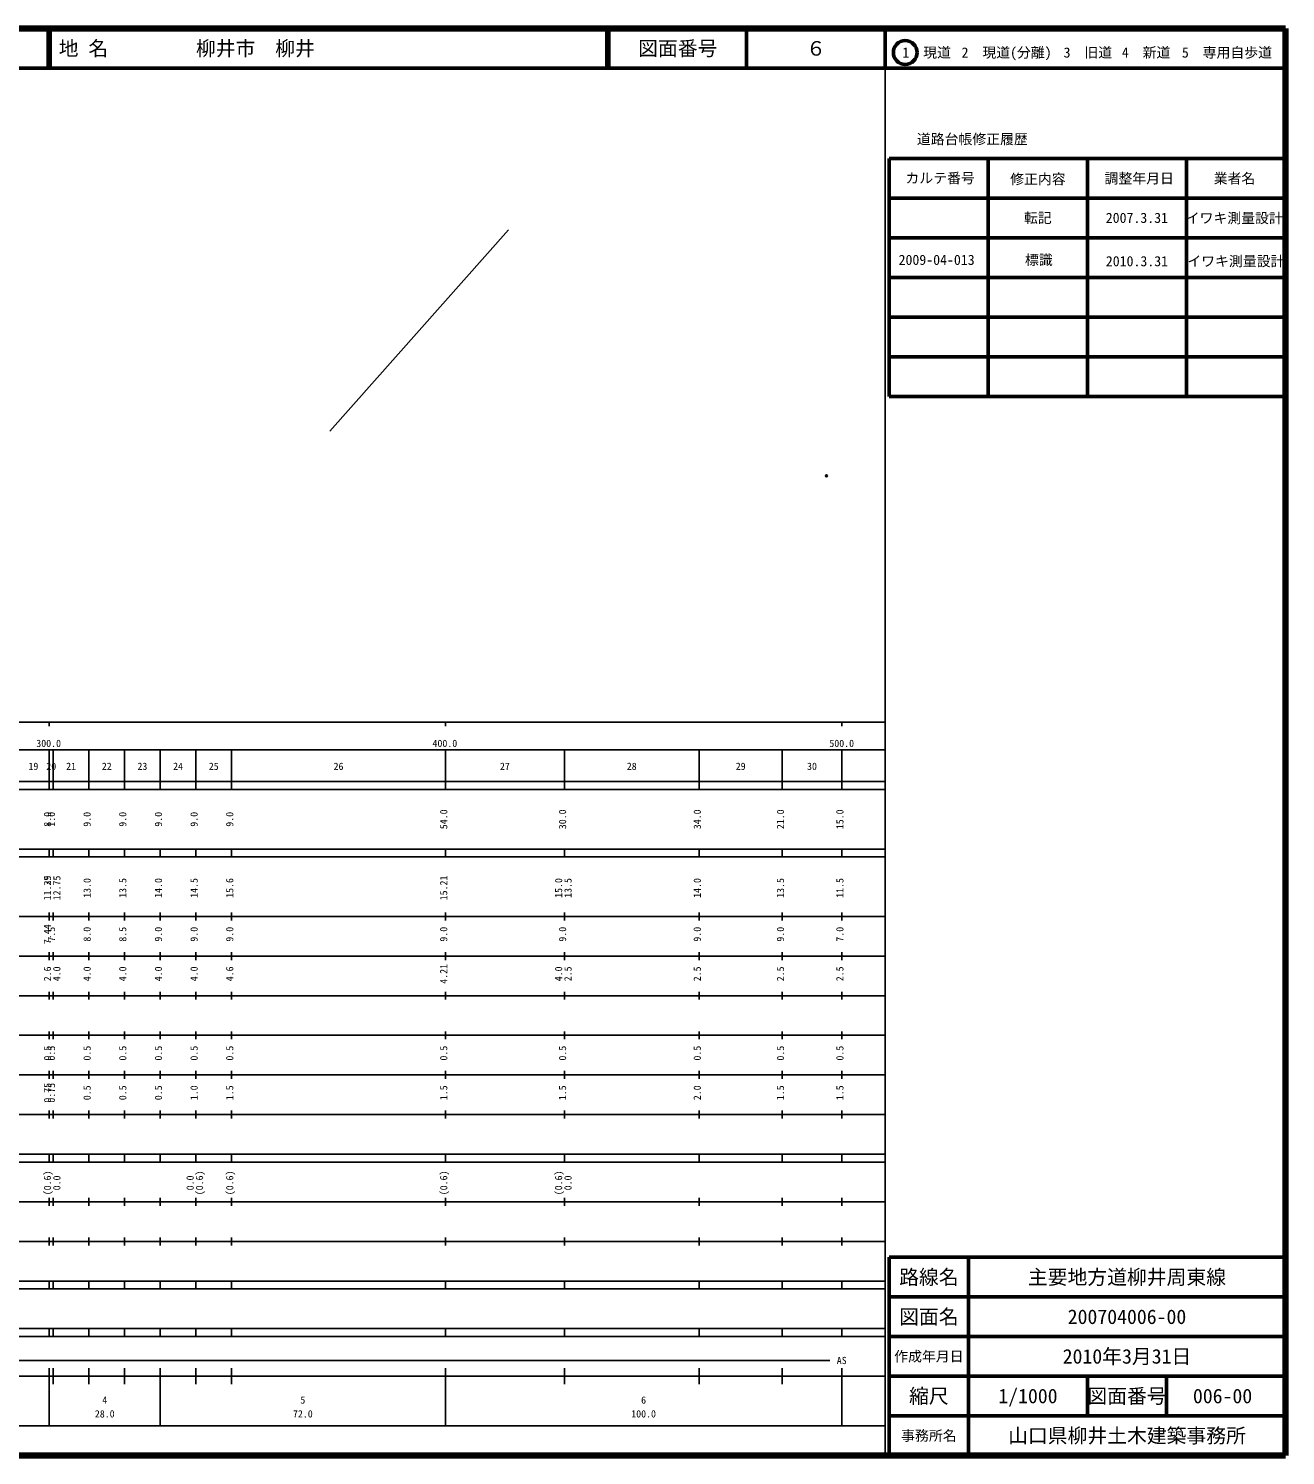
# Model space of a CAD drawing. Units: millimetres on the paper. Extents: x 40 to 680, y 20 to 380.
# Drawn here: x 362.8 to 680, y 20 to 380 of the extents above; entities that cross this region are included whole.
import ezdxf
from ezdxf.enums import TextEntityAlignment as Align

# ---------------------------------------------------------------- set-up
doc = ezdxf.new("R2010")
doc.units = ezdxf.units.MM
doc.header["$PDMODE"] = 32
doc.header["$PDSIZE"] = 0.5
doc.layers.add('M-OTRS', color=6, linetype='Continuous')
doc.layers.add('M-TTL-TXT', color=7, linetype='Continuous')
for name, color, linetype, lineweight in [('M-STR-STRC', 7, 'Continuous', 18), ('M-TTL', 2, 'Continuous', 140), ('M-TTL-BAND', 7, 'Continuous', 25), ('M-TTL-FRAM', 2, 'Continuous', 50), ('M-TTL-LINE', 7, 'Continuous', 50)]:
    doc.layers.add(name, color=color, linetype=linetype, lineweight=lineweight)
doc.styles.add('ＭＳ ゴシック', font='')
doc.styles.get('ＭＳ ゴシック').set_extended_font_data('MS Gothic')

msp = doc.modelspace()

# ---------------------------------------------------------------- linework, layer by layer
at = {"layer": 'M-OTRS'}
msp.add_point((564.135, 267.151), dxfattribs=at)
at = {"layer": 'M-STR-STRC'}
msp.add_line((438.822, 278.454), (483.881, 329.213), dxfattribs=at)
at = {"layer": 'M-TTL'}
for p, q in [((680, 380), (40, 380)), ((680, 20), (680, 380)), ((40, 20), (680, 20))]:
    msp.add_line(p, q, dxfattribs=at)
at = {"layer": 'M-TTL-BAND'}
for p, q in [((579, 20), (579, 370)), ((40, 205), (579, 205)), ((368, 205), (368, 204)), ((468, 205), (468, 204)), ((568, 205), (568, 204)), ((68, 198), (579, 198)), ((368, 188), (368, 198)), ((369, 188), (369, 198)), ((378, 188), (378, 198)), ((387, 188), (387, 198)), ((396, 188), (396, 198)), ((405, 188), (405, 198)), ((414, 188), (414, 198)), ((468, 188), (468, 198)), ((498, 188), (498, 198)), ((532, 188), (532, 198)), ((553, 188), (553, 198)), ((568, 188), (568, 198)), ((40, 190), (579, 190)), ((40, 188), (579, 188)), ((40, 173), (579, 173)), ((368, 171), (368, 173)), ((369, 171), (369, 173)), ((378, 171), (378, 173)), ((387, 171), (387, 173)), ((396, 171), (396, 173)), ((405, 171), (405, 173)), ((414, 171), (414, 173)), ((468, 171), (468, 173)), ((498, 171), (498, 173)), ((532, 171), (532, 173)), ((553, 171), (553, 173)), ((568, 171), (568, 173)), ((40, 171), (579, 171)), ((40, 156), (579, 156)), ((368, 155), (368, 157)), ((369, 155), (369, 157)), ((378, 155), (378, 157)), ((387, 155), (387, 157)), ((396, 155), (396, 157)), ((405, 155), (405, 157)), ((414, 155), (414, 157)), ((468, 155), (468, 157)), ((498, 155), (498, 157)), ((532, 155), (532, 157)), ((553, 155), (553, 157)), ((568, 155), (568, 157)), ((46, 146), (579, 146)), ((368, 145), (368, 147)), ((369, 145), (369, 147)), ((378, 145), (378, 147)), ((387, 145), (387, 147)), ((396, 145), (396, 147)), ((405, 145), (405, 147)), ((414, 145), (414, 147)), ((468, 145), (468, 147)), ((498, 145), (498, 147)), ((532, 145), (532, 147)), ((553, 145), (553, 147)), ((568, 145), (568, 147)), ((368, 135), (368, 137)), ((369, 135), (369, 137)), ((378, 135), (378, 137)), ((387, 135), (387, 137)), ((396, 135), (396, 137)), ((405, 135), (405, 137)), ((414, 135), (414, 137)), ((468, 135), (468, 137)), ((498, 135), (498, 137)), ((532, 135), (532, 137)), ((553, 135), (553, 137)), ((568, 135), (568, 137)), ((52, 136), (579, 136)), ((46, 126), (579, 126)), ((368, 125), (368, 127)), ((369, 125), (369, 127)), ((378, 125), (378, 127)), ((387, 125), (387, 127)), ((396, 125), (396, 127)), ((405, 125), (405, 127)), ((414, 125), (414, 127)), ((468, 125), (468, 127)), ((498, 125), (498, 127)), ((532, 125), (532, 127)), ((553, 125), (553, 127)), ((568, 125), (568, 127)), ((52, 116), (579, 116)), ((368, 115), (368, 117)), ((369, 115), (369, 117)), ((378, 115), (378, 117)), ((387, 115), (387, 117)), ((396, 115), (396, 117)), ((405, 115), (405, 117)), ((414, 115), (414, 117)), ((468, 115), (468, 117)), ((498, 115), (498, 117)), ((532, 115), (532, 117)), ((553, 115), (553, 117)), ((568, 115), (568, 117)), ((46, 106), (579, 106)), ((368, 105), (368, 107)), ((369, 105), (369, 107)), ((378, 105), (378, 107)), ((387, 105), (387, 107)), ((396, 105), (396, 107)), ((405, 105), (405, 107)), ((414, 105), (414, 107)), ((468, 105), (468, 107)), ((498, 105), (498, 107)), ((532, 105), (532, 107)), ((553, 105), (553, 107)), ((568, 105), (568, 107)), ((40, 96), (579, 96)), ((40, 94), (579, 94)), ((368, 94), (368, 96)), ((369, 94), (369, 96)), ((378, 94), (378, 96)), ((387, 94), (387, 96)), ((396, 94), (396, 96)), ((405, 94), (405, 96)), ((414, 94), (414, 96)), ((468, 94), (468, 96)), ((498, 94), (498, 96)), ((532, 94), (532, 96)), ((553, 94), (553, 96)), ((568, 94), (568, 96)), ((49, 84), (579, 84)), ((368, 83), (368, 85)), ((369, 83), (369, 85)), ((378, 83), (378, 85)), ((387, 83), (387, 85)), ((396, 83), (396, 85)), ((405, 83), (405, 85)), ((414, 83), (414, 85)), ((468, 83), (468, 85)), ((498, 83), (498, 85)), ((532, 83), (532, 85)), ((553, 83), (553, 85)), ((568, 83), (568, 85)), ((40, 74), (579, 74)), ((368, 73), (368, 75)), ((369, 73), (369, 75)), ((378, 73), (378, 75)), ((387, 73), (387, 75)), ((396, 73), (396, 75)), ((405, 73), (405, 75)), ((414, 73), (414, 75)), ((468, 73), (468, 75)), ((498, 73), (498, 75)), ((532, 73), (532, 75)), ((553, 73), (553, 75)), ((568, 73), (568, 75)), ((40, 64), (579, 64)), ((40, 62), (579, 62)), ((368, 62), (368, 64)), ((369, 62), (369, 64)), ((378, 62), (378, 64)), ((387, 62), (387, 64)), ((396, 62), (396, 64)), ((405, 62), (405, 64)), ((414, 62), (414, 64)), ((468, 62), (468, 64)), ((498, 62), (498, 64)), ((532, 62), (532, 64)), ((553, 62), (553, 64)), ((568, 62), (568, 64)), ((40, 52), (579, 52)), ((368, 50), (368, 52)), ((369, 50), (369, 52)), ((378, 50), (378, 52)), ((387, 50), (387, 52)), ((396, 50), (396, 52)), ((405, 50), (405, 52)), ((414, 50), (414, 52)), ((468, 50), (468, 52)), ((498, 50), (498, 52)), ((532, 50), (532, 52)), ((553, 50), (553, 52)), ((568, 50), (568, 52)), ((40, 50), (579, 50)), ((71, 44), (565, 44)), ((40, 40), (579, 40)), ((368, 27.5), (368, 42)), ((369, 38), (369, 42)), ((378, 38), (378, 42)), ((387, 38), (387, 42)), ((396, 27.5), (396, 42)), ((405, 38), (405, 42)), ((414, 38), (414, 42)), ((468, 27.5), (468, 42)), ((498, 38), (498, 42)), ((532, 38), (532, 42)), ((553, 38), (553, 42)), ((568, 27.5), (568, 42)), ((68, 27.5), (579, 27.5))]:
    msp.add_line(p, q, dxfattribs=at)
at = {"layer": 'M-TTL-FRAM'}
for p, q in [((580, 347.197), (580, 287.197)), ((580, 347.197), (680, 347.197)), ((580, 287.197), (680, 287.197)), ((680, 70), (580, 70)), ((580, 70), (580, 20))]:
    msp.add_line(p, q, dxfattribs=at)
at = {"layer": 'M-TTL-LINE'}
for p, q in [((367.75, 380), (367.75, 370)), ((368.25, 380), (368.25, 370)), ((508.747, 380), (508.747, 370)), ((509.247, 380), (509.247, 370)), ((543.997, 380), (543.997, 370)), ((579, 380), (579, 370)), ((40, 370), (680, 370)), ((605, 347.197), (605, 287.197)), ((630, 347.197), (630, 287.197)), ((655, 347.197), (655, 287.197)), ((580, 337.197), (680, 337.197)), ((580, 327.197), (680, 327.197)), ((580, 317.197), (680, 317.197)), ((580, 307.197), (680, 307.197)), ((580, 297.197), (680, 297.197)), ((600, 70), (600, 20)), ((680, 60), (580, 60)), ((680, 50), (580, 50)), ((680, 40), (580, 40)), ((630, 40), (630, 30)), ((650, 40), (650, 30)), ((680, 30), (580, 30))]:
    msp.add_line(p, q, dxfattribs=at)
msp.add_circle((584.031, 373.958), 3, dxfattribs=at)

# ---------------------------------------------------------------- texts
at = {"layer": 'M-TTL-BAND', "style": 'ＭＳ ゴシック'}
for s, p in [('300.0', (367.844, 198.195)), ('400.0', (467.844, 198.195)), ('500.0', (568, 198.195)), ('500.0', (568, 198.195)), ('19', (364, 192.405)), ('20', (368.5, 192.405)), ('21', (373.5, 192.405)), ('22', (382.5, 192.405)), ('23', (391.5, 192.405)), ('24', (400.5, 192.405)), ('25', (409.5, 192.405)), ('26', (441, 192.405)), ('27', (483, 192.405)), ('28', (515, 192.405)), ('29', (542.5, 192.405)), ('30', (560.5, 192.405)), ('AS', (568, 42.5)), ('4', (382, 32.523)), ('5', (432, 32.523)), ('6', (518, 32.523)), ('28.0', (382, 29.033)), ('72.0', (432, 29.033)), ('100.0', (518, 29.033))]:
    msp.add_text(s, height=1.833, dxfattribs=at).set_placement(p, align=Align.BOTTOM_CENTER)
for s, p in [('8.0', (369, 180.5)), ('1.0', (370, 180.5)), ('9.0', (379, 180.5)), ('9.0', (388, 180.5)), ('9.0', (397, 180.5)), ('9.0', (406, 180.5)), ('9.0', (415, 180.5)), ('54.0', (469, 180.5)), ('30.0', (499, 180.5)), ('34.0', (533, 180.5)), ('21.0', (554, 180.5)), ('15.0', (569, 180.5)), ('11.29', (369, 163.174)), ('11.35', (369, 163.174)), ('12.75', (371.37, 163.174)), ('15.21', (469, 163.174)), ('13.0', (379, 163.174)), ('13.5', (388, 163.174)), ('14.0', (397, 163.174)), ('14.5', (406, 163.174)), ('15.6', (415, 163.174)), ('15.0', (498, 163.174)), ('13.5', (500.37, 163.174)), ('14.0', (533, 163.174)), ('13.5', (554, 163.174)), ('11.5', (569, 163.174)), ('7.44', (369, 151.5)), ('7.5', (370, 151.5)), ('8.0', (379, 151.5)), ('8.5', (388, 151.5)), ('9.0', (397, 151.5)), ('9.0', (406, 151.5)), ('9.0', (415, 151.5)), ('9.0', (469, 151.5)), ('9.0', (499, 151.5)), ('9.0', (533, 151.5)), ('9.0', (554, 151.5)), ('7.0', (569, 151.5)), ('2.6', (369, 141.5)), ('2.6', (369, 141.5)), ('4.0', (371.37, 141.5)), ('4.0', (379, 141.5)), ('4.0', (388, 141.5)), ('4.0', (397, 141.5)), ('4.0', (406, 141.5)), ('4.6', (415, 141.5)), ('4.21', (469, 141.5)), ('4.0', (498, 141.5)), ('2.5', (500.37, 141.5)), ('2.5', (533, 141.5)), ('2.5', (554, 141.5)), ('2.5', (569, 141.5)), ('0.5', (369, 121.5)), ('0.5', (370, 121.5)), ('0.5', (379, 121.5)), ('0.5', (388, 121.5)), ('0.5', (397, 121.5)), ('0.5', (406, 121.5)), ('0.5', (415, 121.5)), ('0.5', (469, 121.5)), ('0.5', (499, 121.5)), ('0.5', (533, 121.5)), ('0.5', (554, 121.5)), ('0.5', (569, 121.5)), ('0.75', (369, 111.5)), ('0.75', (370, 111.5)), ('0.5', (379, 111.5)), ('0.5', (388, 111.5)), ('0.5', (397, 111.5)), ('1.0', (406, 111.5)), ('1.5', (415, 111.5)), ('1.5', (469, 111.5)), ('1.5', (499, 111.5)), ('2.0', (533, 111.5)), ('1.5', (554, 111.5)), ('1.5', (569, 111.5)), ('(0.6)', (369, 88.764)), ('(0.6)', (369, 88.764)), ('0.0', (371.37, 88.764)), ('0.0', (405, 88.764)), ('(0.6)', (407.37, 88.764)), ('(0.6)', (415, 88.764)), ('(0.6)', (469, 88.764)), ('(0.6)', (498, 88.764)), ('0.0', (500.37, 88.764))]:
    msp.add_text(s, height=1.833, rotation=90, dxfattribs=at).set_placement(p, align=Align.BOTTOM_CENTER)
at = {"layer": 'M-TTL-TXT', "style": 'ＭＳ ゴシック'}
for s, p in [('地 名', (370.38, 375)), ('柳井市\u3000柳井', (405.024, 375))]:
    msp.add_text(s, height=3.666, dxfattribs=at).set_placement(p, align=Align.MIDDLE_LEFT)
for s, height, p in [('図面番号', 3.666, (526.622, 375)), ('６', 3.666, (561.497, 375)), ('1\u3000現道', 2.566, (589.448, 373.958)), ('2\u3000現道(分離)', 2.566, (609.619, 373.958)), ('3\u3000旧道', 2.566, (630.121, 373.958)), ('4\u3000新道', 2.566, (644.824, 373.958)), ('5\u3000専用自歩道', 2.566, (665.228, 373.958)), ('道路台帳修正履歴', 2.566, (600.968, 352.113)), ('カルテ番号', 2.566, (592.839, 342.277)), ('修正内容', 2.566, (617.509, 342.023)), ('調整年月日', 2.566, (643.089, 342.197)), ('業者名', 2.566, (667.134, 342.197)), ('転記', 2.566, (617.5, 332.245)), ('2007.3.31', 2.566, (642.5, 332.245)), ('イワキ測量設計', 2.566, (667.077, 332.189)), ('2009-04-013', 2.566, (591.958, 321.648)), ('標識', 2.566, (617.745, 321.648)), ('2010.3.31', 2.566, (642.514, 321.309)), ('イワキ測量設計', 2.566, (667.486, 321.309)), ('路線名', 3.666, (590, 65)), ('路線名', 3.666, (590, 65)), ('主要地方道柳井周東線', 3.666, (640, 65)), ('図面名', 3.666, (590, 55)), ('図面名', 3.666, (590, 55)), ('200704006-00', 3.666, (640, 55)), ('2010年3月31日', 3.666, (640, 45)), ('作成年月日', 2.566, (590, 45)), ('作成年月日', 2.566, (590, 45)), ('縮尺', 3.666, (590, 35)), ('縮尺', 3.666, (590, 35)), ('1/1000', 3.666, (615, 35)), ('図面番号', 3.666, (640, 35)), ('図面番号', 3.666, (640, 35)), ('006-00', 3.666, (664.125, 35)), ('事務所名', 2.566, (590, 25)), ('事務所名', 2.566, (590, 25)), ('山口県柳井土木建築事務所', 3.666, (640, 25))]:
    msp.add_text(s, height=height, dxfattribs=at).set_placement(p, align=Align.MIDDLE_CENTER)

doc.saveas('drawing.dxf')
